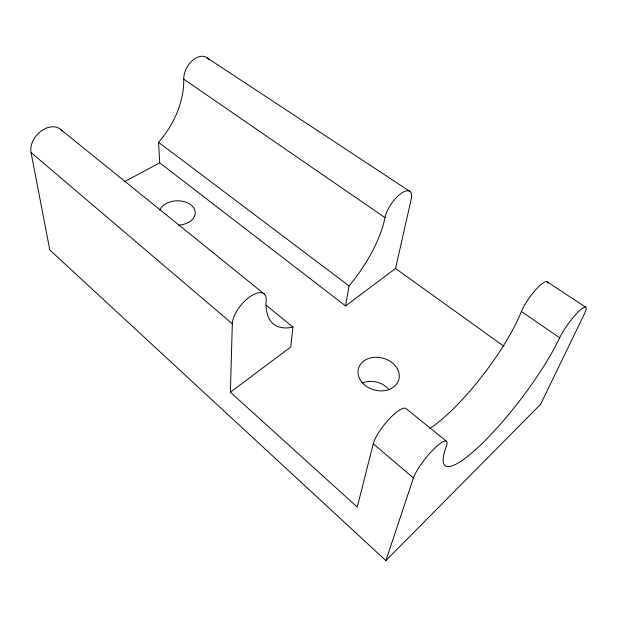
<?xml version="1.0" encoding="UTF-8"?>
<svg xmlns="http://www.w3.org/2000/svg" width="617" height="617" viewBox="0 0 617 617"><rect width="100%" height="100%" fill="white"/><g stroke="black" fill="none" stroke-linecap="round" stroke-linejoin="round"><path stroke-width="0.93" d="M230.388 392.219L232.324 323.809A23.253 10.589 -50.3 0 1 250.008 296.684A23.253 10.589 -50.3 0 1 266.174 300.263A87.236 37.382 -53.3 0 0 292.921 327.072L290.769 346.985L230.388 392.219L357.251 507.058L373.262 443.77A25.744 6.903 -51.1 0 1 389.42 418.766A25.744 6.903 -51.1 0 1 406.379 408.87L446.723 441.479M345.574 305.924L349.037 285.902A87.236 37.382 -53.3 0 0 384.993 217.631A20.569 8.121 -55.4 0 1 401.328 193.275A20.569 8.121 -55.4 0 1 411.146 199.445L395.543 268.488L345.574 305.924L159.718 162.819L158.577 142.319A74.503 51.172 -54.6 0 0 183.727 79.161A17.754 11.337 -58.7 0 1 193.46 59.726A17.754 11.337 -58.7 0 1 208.708 59.656M385.872 560.614L413.429 477.951A26.454 5.692 -51.3 0 1 434.815 448.089A26.454 5.692 -51.3 0 1 446.284 446.461A98.489 19.775 -52.6 0 0 480.766 444.834A98.489 19.775 -52.6 0 0 559.65 337.792A23.037 4.219 -53.6 0 1 578.977 311.199A23.037 4.219 -53.6 0 1 584.206 314.254L540.615 404.312L385.872 560.614L49.823 249.978L31.043 152.499A19.682 14.23 -48 0 1 41.809 130.573A19.682 14.23 -48 0 1 62.232 131.128M124.164 181.845L159.718 162.819M206.587 57.52L409.781 191.332M547.24 281.853L585.718 307.189M183.727 79.161L384.993 217.631M429.555 428.738A96.013 24.094 -52.8 0 0 521.427 311.492L559.65 337.792M395.543 268.488L504.027 346.368M158.577 142.319L349.037 285.902M60.99 129.74L264.485 294.193M266.104 305.207L292.921 327.072M31.043 152.499L232.324 323.809M373.262 443.77L413.429 477.951M362.757 382.841A20.238 16.32 15.8 0 1 388.949 389.551M159.757 210.389A17.993 12.217 -1.3 0 1 179.616 200.864A17.993 12.217 -1.3 0 1 195.234 213.158A17.993 12.217 -1.3 0 1 178.552 225.182M521.427 311.492A22.497 5.16 -54 0 1 536.667 288.741A22.497 5.16 -54 0 1 547.896 283.226M361.685 381.962A20.939 16.497 15 0 0 397.356 382.98A20.939 16.497 15 0 0 376.887 357.243A20.939 16.497 15 0 0 361.685 381.962"/></g></svg>
